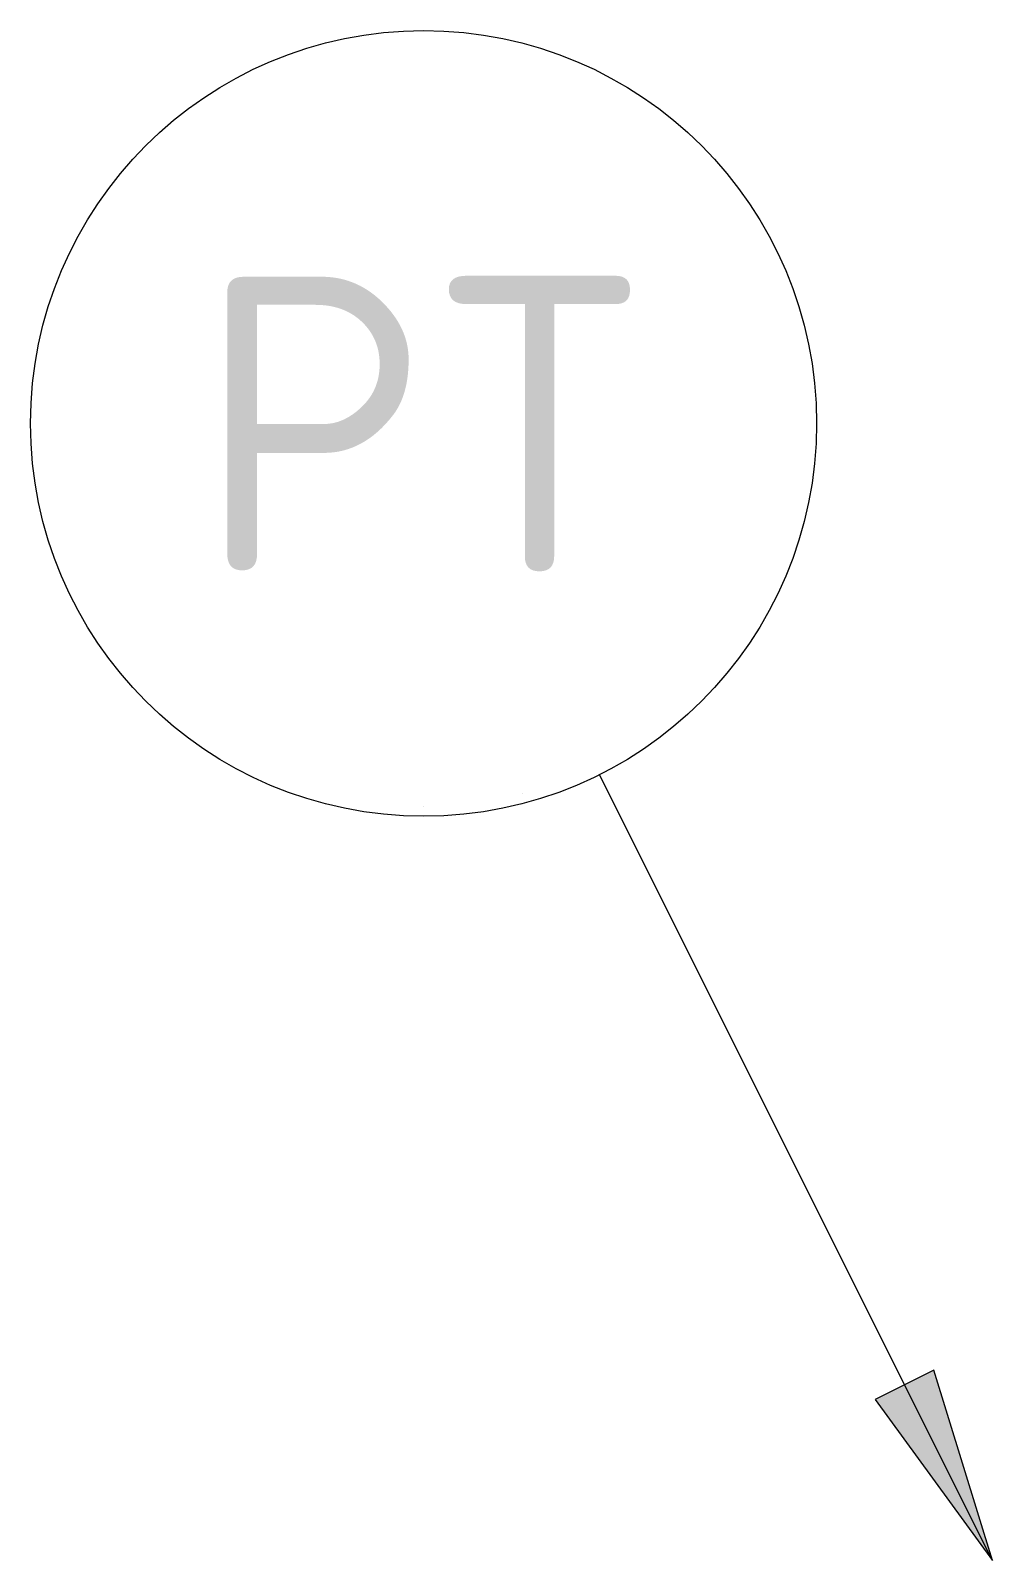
# Model space of a CAD drawing. Header units: millimetres. Extents: x 49.08 to 53.98, y 19.61 to 27.4.
import ezdxf
from ezdxf.enums import TextEntityAlignment as Align

# ---------------------------------------------------------------- set-up
doc = ezdxf.new("R2010")
doc.units = ezdxf.units.MM
doc.header["$MEASUREMENT"] = 0
doc.styles.add('ISO3098B', font='ISO3098B.shx')

msp = doc.modelspace()

# ---------------------------------------------------------------- hatches: boundary and pattern name
h = msp.add_hatch(color=256)
h.paths.add_polyline_path([(53.5297, 20.5048), (53.3807, 20.4302), (53.9769, 19.6103)])
h.paths.add_polyline_path([(53.6788, 20.5793), (53.5297, 20.5048), (53.9769, 19.6103)])

# ---------------------------------------------------------------- linework, layer by layer
for p, q in [((53.9769, 19.6103), (51.9769, 23.6103)), ((51.0825, 23.4492), (51.0825, 23.4492)), ((51.5872, 23.5156), (51.5872, 23.5156))]:
    msp.add_line(p, q)
at = {"flags": 128}
msp.add_lwpolyline([(53.9769, 19.6103), (53.6788, 20.5793), (53.3807, 20.4302), (53.9769, 19.6103)], dxfattribs=at)
msp.add_circle((51.0825, 25.3992), 2)

# ---------------------------------------------------------------- next in the draw order: wipeouts: each hides what was drawn before it
msp.add_wipeout([(50.5778, 23.5156), (50.5778, 23.5156), (50.1075, 23.7104), (50.1075, 23.7104), (49.7037, 24.0203), (49.7037, 24.0203), (49.3938, 24.4242), (49.3938, 24.4242), (49.199, 24.8945), (49.199, 24.8945), (49.1325, 25.3992), (49.1325, 25.3992), (49.199, 25.9039), (49.199, 25.9039), (49.3938, 26.3742), (49.3938, 26.3742), (49.7037, 26.778), (49.7037, 26.778), (50.1075, 27.0879), (50.1075, 27.0879), (50.5778, 27.2827), (50.5778, 27.2827), (51.0825, 27.3492), (51.0825, 27.3492), (51.5872, 27.2827), (51.5872, 27.2827), (52.0575, 27.0879), (52.0575, 27.0879), (52.4614, 26.778), (52.4614, 26.778), (52.7713, 26.3742), (52.7713, 26.3742), (52.9661, 25.9039), (52.9661, 25.9039), (53.0158, 25.1447), (53.0158, 25.1447), (52.9661, 24.8945), (52.9661, 24.8945), (52.7713, 24.4242), (52.7713, 24.4242), (52.4614, 24.0203), (52.4614, 24.0203), (52.0575, 23.7104), (52.0575, 23.7104), (51.5872, 23.5156), (51.0825, 23.4492)])

# ---------------------------------------------------------------- next in the draw order: texts
at = {"style": 'ISO3098B'}
msp.add_attdef('PT', text='Point', height=1.5, dxfattribs=at).set_placement((51.0825, 25.396), align=Align.MIDDLE_CENTER)

doc.saveas('drawing.dxf')
